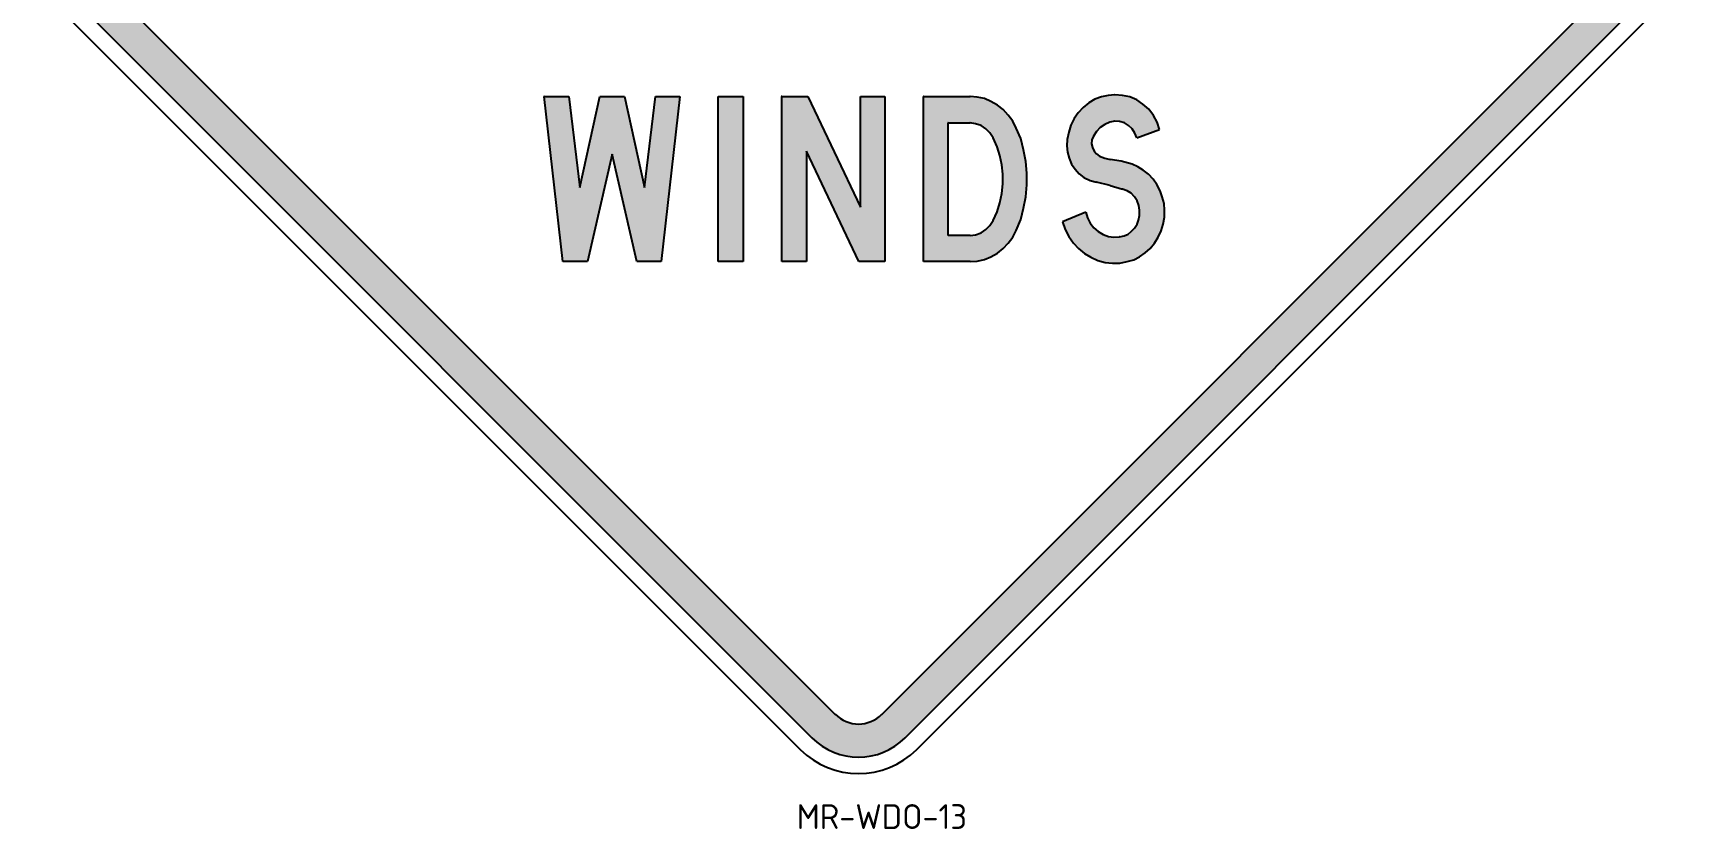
# Model space of a CAD drawing. Extents: x 137 to 341, y 24 to 235.
# Drawn here: x 138.7 to 338.6, y 24 to 120.3 of the extents above; entities that cross this region are included whole.
import ezdxf

# ---------------------------------------------------------------- set-up
doc = ezdxf.new("R2010")
doc.units = 0
doc.linetypes.add('CENTERX2', pattern=[101.6, 63.5, -12.7, 12.7, -12.7])
doc.layers.get('0').update_dxf_attribs({"linetype": 'CONTINUOUS'})
for name, color, linetype in [('L35', 3, 'CONTINUOUS'), ('T25', 1, 'CONTINUOUS'), ('TBLK25', 1, 'CONTINUOUS')]:
    doc.layers.add(name, color=color, linetype=linetype)
doc.styles.add('ISO', font='iso3098b.shx')

msp = doc.modelspace()

# ---------------------------------------------------------------- hatches: boundary and pattern name
at = {"layer": 'T25', "linetype": 'Continuous'}
h = msp.add_hatch(color=256, dxfattribs=at)
h.paths.add_polyline_path([(208.81, 105.64), (211.8, 92.65), (214.75, 92.65), (217, 112.64), (214.05, 112.64), (212.73, 101.63), (210.3, 112.64), (207.31, 112.64), (204.89, 101.63), (203.57, 112.64), (200.57, 112.64), (202.82, 92.65), (205.81, 92.65)])
h.paths.add_polyline_path([(224.66, 112.64), (221.66, 112.64), (221.66, 92.65), (224.66, 92.65)])
h.paths.add_polyline_path([(232.5, 112.64), (229.33, 112.64), (229.33, 92.65), (232.32, 92.65), (232.32, 106.03), (238.66, 92.65), (241.83, 92.65), (241.83, 112.64), (238.88, 112.64), (238.88, 99.25)])
h.paths.add_polyline_path([(258.88, 104.76), (258.61, 106.17), (258.26, 107.53), (257.73, 108.81), (257.29, 109.65), (256.76, 110.39), (256.15, 111.05), (255.44, 111.58), (254.65, 112.02), (253.86, 112.38), (252.98, 112.55), (252.14, 112.64), (246.5, 112.64), (246.5, 92.65), (252.14, 92.65), (252.98, 92.69), (253.86, 92.91), (254.65, 93.22), (255.44, 93.66), (256.15, 94.23), (256.76, 94.89), (257.29, 95.6), (257.73, 96.43), (258.26, 97.76), (258.61, 99.12), (258.88, 100.49), (259.01, 101.94), (259.01, 103.35)])
h.paths.add_polyline_path([(249.5, 109.43), (252.14, 109.43), (252.8, 109.34), (253.46, 109.12), (254.03, 108.72), (254.52, 108.24), (254.91, 107.62), (255.4, 106.56), (255.75, 105.51), (255.97, 104.36), (256.1, 103.22), (256.1, 102.07), (255.97, 100.88), (255.75, 99.78), (255.4, 98.68), (254.91, 97.62), (254.52, 97.01), (254.03, 96.52), (253.46, 96.13), (252.8, 95.91), (252.14, 95.82), (249.5, 95.82)], flags=16)
h.paths.add_polyline_path([(267.82, 105.42), (267.42, 105.68), (267.16, 106.03), (266.94, 106.47), (266.85, 106.92), (266.89, 107.4), (267.07, 107.84), (267.42, 108.41), (267.9, 108.9), (268.43, 109.25), (269.05, 109.51), (269.67, 109.65), (270.24, 109.6), (270.81, 109.43), (271.3, 109.12), (271.74, 108.72), (272.09, 108.19), (272.31, 107.62), (275.08, 108.63), (274.77, 109.51), (274.33, 110.35), (273.76, 111.1), (273.06, 111.72), (272.31, 112.24), (271.47, 112.6), (270.59, 112.77), (269.67, 112.82), (268.83, 112.77), (268.04, 112.6), (267.24, 112.29), (266.5, 111.85), (265.83, 111.32), (265.22, 110.66), (264.73, 109.95), (264.34, 109.16), (264.07, 108.32), (263.9, 107.44), (263.85, 106.65), (263.94, 105.9), (264.12, 105.15), (264.43, 104.45), (264.87, 103.83), (265.35, 103.26), (265.92, 102.82), (266.67, 102.47), (267.42, 102.25), (269.09, 101.85), (270.59, 101.41), (271.16, 101.23), (271.65, 100.93), (272.04, 100.49), (272.35, 100), (272.57, 99.43), (272.66, 98.86), (272.66, 98.24), (272.53, 97.67), (272.35, 97.18), (272.04, 96.7), (271.65, 96.3), (271.25, 95.99), (270.77, 95.77), (270.24, 95.64), (269.53, 95.6), (268.87, 95.69), (268.26, 95.95), (267.64, 96.3), (267.11, 96.74), (266.67, 97.32), (266.36, 97.93), (266.14, 98.64), (263.32, 97.45), (263.63, 96.52), (264.07, 95.69), (264.65, 94.89), (265.26, 94.23), (265.97, 93.62), (266.76, 93.18), (267.6, 92.78), (268.48, 92.56), (269.36, 92.47), (270.28, 92.47), (271.16, 92.65), (271.96, 92.87), (272.66, 93.22), (273.32, 93.7), (273.94, 94.23), (274.47, 94.89), (274.91, 95.6), (275.26, 96.39), (275.52, 97.18), (275.65, 98.02), (275.65, 98.86), (275.61, 99.69), (275.39, 100.49), (275.13, 101.23), (274.73, 101.98), (274.29, 102.64), (273.72, 103.22), (273.1, 103.7), (272.44, 104.14), (271.74, 104.45), (270.41, 104.8), (269.09, 105.02), (268.43, 105.15)])
at = {"layer": 'TBLK25', "linetype": 'CENTERX2'}
h = msp.add_hatch(color=256, dxfattribs=at)
h.paths.add_polyline_path([(333.38, 135.45, -0.198872), (334.55, 132.62), (338.55, 132.62, 0.198872), (336.21, 138.28), (244.28, 230.2, 0.198882), (238.63, 232.55), (238.63, 228.55, -0.198897), (241.46, 227.38)])
h.paths.add_polyline_path([(235.8, 227.38, -0.198928), (238.63, 228.55), (238.63, 232.55, 0.198943), (232.97, 230.2), (141.05, 138.28, 0.198872), (138.7, 132.62), (142.7, 132.62, -0.198872), (143.87, 135.45)])
h.paths.add_polyline_path([(232.97, 35.04, 0.198952), (238.63, 32.7), (238.63, 36.7, -0.198952), (235.8, 37.87), (143.87, 129.79, -0.198952), (142.7, 132.62), (138.7, 132.62, 0.198952), (141.05, 126.97)])
h.paths.add_polyline_path([(241.46, 37.87, -0.198872), (238.63, 36.7), (238.63, 32.7, 0.198872), (244.28, 35.04), (336.21, 126.97, 0.198952), (338.55, 132.62), (334.55, 132.62, -0.198952), (333.38, 129.79)])

# ---------------------------------------------------------------- linework, layer by layer
at = {"color": 1}
for p, q in [((200.57, 112.64), (200.53, 112.64)), ((200.57, 112.64), (203.57, 112.64)), ((202.82, 92.65), (200.57, 112.64)), ((203.57, 112.64), (204.89, 101.63)), ((204.89, 101.63), (207.31, 112.64)), ((207.31, 112.64), (210.3, 112.64)), ((210.3, 112.64), (212.73, 101.63)), ((212.73, 101.63), (214.05, 112.64)), ((214.05, 112.64), (217, 112.64)), ((217, 112.64), (214.75, 92.65)), ((221.66, 112.64), (221.62, 112.64)), ((221.66, 112.64), (224.66, 112.64)), ((221.66, 92.65), (221.66, 112.64)), ((224.66, 112.64), (224.66, 92.65)), ((229.33, 112.64), (229.28, 112.64)), ((229.33, 112.64), (232.5, 112.64)), ((229.33, 92.65), (229.33, 112.64)), ((232.5, 112.64), (238.88, 99.25)), ((238.88, 99.25), (238.88, 112.64)), ((238.88, 112.64), (241.83, 112.64)), ((241.83, 112.64), (241.83, 92.65)), ((246.5, 112.64), (246.46, 112.64)), ((246.5, 112.64), (252.14, 112.64)), ((246.5, 92.65), (246.5, 112.64)), ((252.14, 112.64), (252.09, 112.64)), ((252.14, 112.64), (252.09, 112.64)), ((252.98, 112.55), (252.14, 112.64)), ((253.86, 112.38), (252.98, 112.55)), ((254.65, 112.02), (253.86, 112.38)), ((255.44, 111.58), (254.65, 112.02)), ((267.24, 112.29), (266.5, 111.85)), ((268.04, 112.6), (267.24, 112.29)), ((268.83, 112.77), (268.04, 112.6)), ((269.67, 112.82), (268.83, 112.77)), ((269.67, 112.82), (269.62, 112.82)), ((270.59, 112.77), (269.67, 112.82)), ((271.47, 112.6), (270.59, 112.77)), ((272.31, 112.24), (271.47, 112.6)), ((273.06, 111.72), (272.31, 112.24)), ((256.15, 111.05), (255.44, 111.58)), ((256.76, 110.39), (256.15, 111.05)), ((257.29, 109.65), (256.76, 110.39)), ((264.73, 109.95), (264.34, 109.16)), ((265.22, 110.66), (264.73, 109.95)), ((265.83, 111.32), (265.22, 110.66)), ((266.5, 111.85), (265.83, 111.32)), ((273.76, 111.1), (273.06, 111.72)), ((274.33, 110.35), (273.76, 111.1)), ((274.77, 109.51), (274.33, 110.35)), ((249.5, 109.43), (249.45, 109.43)), ((249.5, 109.43), (252.14, 109.43)), ((249.5, 95.82), (249.5, 109.43)), ((252.14, 109.43), (252.09, 109.43)), ((252.14, 109.43), (252.09, 109.43)), ((252.8, 109.34), (252.14, 109.43)), ((253.46, 109.12), (252.8, 109.34)), ((254.03, 108.72), (253.46, 109.12)), ((254.52, 108.24), (254.03, 108.72)), ((254.91, 107.62), (254.52, 108.24)), ((257.73, 108.81), (257.29, 109.65)), ((257.73, 108.81), (257.69, 108.81)), ((258.26, 107.53), (257.73, 108.81)), ((264.07, 108.32), (263.9, 107.44)), ((264.34, 109.16), (264.07, 108.32)), ((267.42, 108.41), (267.07, 107.84)), ((267.9, 108.9), (267.42, 108.41)), ((268.43, 109.25), (267.9, 108.9)), ((269.05, 109.51), (268.43, 109.25)), ((269.67, 109.65), (269.05, 109.51)), ((269.67, 109.65), (269.62, 109.65)), ((270.24, 109.6), (269.67, 109.65)), ((270.81, 109.43), (270.24, 109.6)), ((271.3, 109.12), (270.81, 109.43)), ((271.74, 108.72), (271.3, 109.12)), ((272.09, 108.19), (271.74, 108.72)), ((272.31, 107.62), (272.09, 108.19)), ((272.31, 107.62), (275.08, 108.63)), ((275.08, 108.63), (274.77, 109.51)), ((238.66, 92.65), (232.32, 106.03)), ((232.32, 106.03), (232.32, 92.65)), ((254.91, 107.62), (254.87, 107.62)), ((255.4, 106.56), (254.91, 107.62)), ((255.75, 105.51), (255.4, 106.56)), ((258.61, 106.17), (258.26, 107.53)), ((258.88, 104.76), (258.61, 106.17)), ((263.9, 107.44), (263.85, 106.65)), ((263.85, 106.65), (263.94, 105.9)), ((266.89, 107.4), (266.85, 106.92)), ((266.85, 106.92), (266.94, 106.47)), ((267.07, 107.84), (266.89, 107.4)), ((266.94, 106.47), (267.16, 106.03)), ((267.07, 107.84), (267.02, 107.84)), ((267.16, 106.03), (267.42, 105.68)), ((208.81, 105.64), (205.81, 92.65)), ((211.8, 92.65), (208.81, 105.64)), ((255.97, 104.36), (255.75, 105.51)), ((256.1, 103.22), (255.97, 104.36)), ((259.01, 103.35), (258.88, 104.76)), ((263.94, 105.9), (264.12, 105.15)), ((264.12, 105.15), (264.43, 104.45)), ((264.43, 104.45), (264.87, 103.83)), ((267.42, 105.68), (267.82, 105.42)), ((267.82, 105.42), (267.77, 105.42)), ((267.82, 105.42), (268.43, 105.15)), ((268.43, 105.15), (269.09, 105.02)), ((269.09, 105.02), (269.05, 105.02)), ((269.09, 105.02), (269.05, 105.02)), ((270.41, 104.8), (269.09, 105.02)), ((271.74, 104.45), (270.41, 104.8)), ((272.44, 104.14), (271.74, 104.45)), ((273.1, 103.7), (272.44, 104.14)), ((255.97, 100.88), (256.1, 102.07)), ((256.1, 102.07), (256.1, 103.22)), ((258.88, 100.49), (259.01, 101.94)), ((259.01, 101.94), (259.01, 103.35)), ((264.87, 103.83), (265.35, 103.26)), ((265.35, 103.26), (265.92, 102.82)), ((265.92, 102.82), (266.67, 102.47)), ((266.67, 102.47), (267.42, 102.25)), ((267.42, 102.25), (267.38, 102.25)), ((267.42, 102.25), (267.38, 102.25)), ((269.09, 101.85), (267.42, 102.25)), ((273.72, 103.22), (273.1, 103.7)), ((274.29, 102.64), (273.72, 103.22)), ((274.73, 101.98), (274.29, 102.64)), ((275.13, 101.23), (274.73, 101.98)), ((255.75, 99.78), (255.97, 100.88)), ((258.61, 99.12), (258.88, 100.49)), ((269.09, 101.85), (270.59, 101.41)), ((270.59, 101.41), (270.55, 101.41)), ((270.59, 101.41), (270.55, 101.41)), ((271.16, 101.23), (270.59, 101.41)), ((271.65, 100.93), (271.16, 101.23)), ((272.04, 100.49), (271.65, 100.93)), ((272.35, 100), (272.04, 100.49)), ((272.57, 99.43), (272.35, 100)), ((275.39, 100.49), (275.13, 101.23)), ((275.61, 99.69), (275.39, 100.49)), ((254.91, 97.62), (255.4, 98.68)), ((255.4, 98.68), (255.75, 99.78)), ((258.26, 97.76), (258.61, 99.12)), ((266.14, 98.64), (263.32, 97.45)), ((266.14, 98.64), (266.36, 97.93)), ((266.36, 97.93), (266.67, 97.32)), ((272.53, 97.67), (272.66, 98.24)), ((272.66, 98.86), (272.57, 99.43)), ((272.66, 98.24), (272.62, 98.24)), ((272.66, 98.24), (272.66, 98.86)), ((275.52, 97.18), (275.65, 98.02)), ((275.65, 98.86), (275.61, 99.69)), ((275.65, 98.02), (275.65, 98.86)), ((252.8, 95.91), (253.46, 96.13)), ((253.46, 96.13), (254.03, 96.52)), ((254.03, 96.52), (254.52, 97.01)), ((254.52, 97.01), (254.91, 97.62)), ((254.91, 97.62), (254.87, 97.62)), ((257.29, 95.6), (257.73, 96.43)), ((257.73, 96.43), (257.69, 96.43)), ((257.73, 96.43), (258.26, 97.76)), ((263.32, 97.45), (263.63, 96.52)), ((263.63, 96.52), (264.07, 95.69)), ((266.67, 97.32), (267.11, 96.74)), ((267.11, 96.74), (267.64, 96.3)), ((267.64, 96.3), (268.26, 95.95)), ((268.26, 95.95), (268.87, 95.69)), ((270.77, 95.77), (271.25, 95.99)), ((271.25, 95.99), (271.65, 96.3)), ((271.65, 96.3), (272.04, 96.7)), ((272.04, 96.7), (272.35, 97.18)), ((272.35, 97.18), (272.53, 97.67)), ((274.91, 95.6), (275.26, 96.39)), ((275.26, 96.39), (275.52, 97.18)), ((252.14, 95.82), (249.5, 95.82)), ((252.14, 95.82), (252.8, 95.91)), ((255.44, 93.66), (256.15, 94.23)), ((256.15, 94.23), (256.76, 94.89)), ((256.76, 94.89), (257.29, 95.6)), ((264.07, 95.69), (264.65, 94.89)), ((264.65, 94.89), (265.26, 94.23)), ((265.26, 94.23), (265.97, 93.62)), ((268.87, 95.69), (269.53, 95.6)), ((269.53, 95.6), (270.24, 95.64)), ((270.24, 95.64), (270.19, 95.64)), ((270.24, 95.64), (270.77, 95.77)), ((273.32, 93.7), (273.94, 94.23)), ((273.94, 94.23), (274.47, 94.89)), ((274.47, 94.89), (274.91, 95.6)), ((205.81, 92.65), (202.82, 92.65)), ((214.75, 92.65), (211.8, 92.65)), ((224.66, 92.65), (221.66, 92.65)), ((232.32, 92.65), (229.33, 92.65)), ((241.83, 92.65), (238.66, 92.65)), ((252.14, 92.65), (246.5, 92.65)), ((252.14, 92.65), (252.98, 92.69)), ((252.98, 92.69), (253.86, 92.91)), ((253.86, 92.91), (254.65, 93.22)), ((254.65, 93.22), (255.44, 93.66)), ((265.97, 93.62), (266.76, 93.18)), ((266.76, 93.18), (267.6, 92.78)), ((267.6, 92.78), (268.48, 92.56)), ((268.48, 92.56), (269.36, 92.47)), ((269.36, 92.47), (270.28, 92.47)), ((270.28, 92.47), (271.16, 92.65)), ((271.16, 92.65), (271.96, 92.87)), ((271.96, 92.87), (272.66, 93.22)), ((272.66, 93.22), (273.32, 93.7))]:
    msp.add_line(p, q, dxfattribs=at)
at = {"layer": 'L35'}
for p, q in [((139.63, 125.55), (231.56, 33.63)), ((245.7, 33.63), (337.62, 125.55))]:
    msp.add_line(p, q, dxfattribs=at)
msp.add_arc((238.63, 40.7), 10, 225, 315, dxfattribs=at)
at = {"layer": 'TBLK25', "color": 1}
for p, q in [((143.87, 129.79), (235.8, 37.87)), ((241.46, 37.87), (333.38, 129.79)), ((141.05, 126.97), (232.97, 35.04)), ((244.28, 35.04), (336.21, 126.97))]:
    msp.add_line(p, q, dxfattribs=at)
for radius in [4, 8]:
    msp.add_arc((238.63, 40.7), radius, 225, 315, dxfattribs=at)

# ---------------------------------------------------------------- texts
at = {"layer": 'T25', "color": 3, "style": 'ISO'}
msp.add_text('MR-WDO-13', height=3, dxfattribs=at).set_placement((231.15, 24))

doc.saveas('drawing.dxf')
